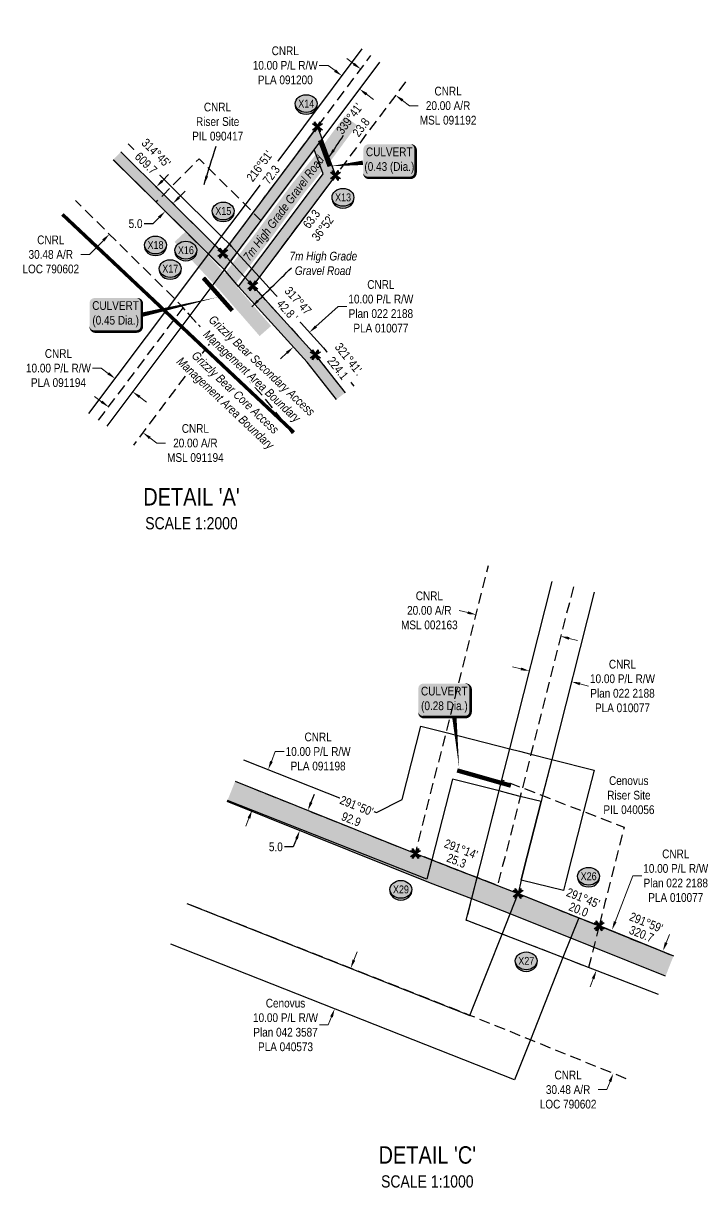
# Model space of a CAD drawing. Extents: x 350972 to 367082, y 6047220 to 6054831.
# Drawn here: x 354767 to 355528, y 6050462 to 6051797 of the extents above; entities that cross this region are included whole.
import ezdxf
from ezdxf.enums import TextEntityAlignment as Align

# ---------------------------------------------------------------- set-up
doc = ezdxf.new("R2010")
doc.units = 0
doc.header["$LTSCALE"] = 5
doc.header["$PDSIZE"] = 0.5
doc.linetypes.add('DASHDOT2', pattern=[12.7, 6.35, -3.175, 0, -3.175])
doc.linetypes.add('foc-ACCESSROAD', pattern=[3.75, 2.5, -1.25])
doc.layers.get('Defpoints').update_dxf_attribs({"color": 9})
for name, color, linetype, lineweight in [('AS-GENERAL', 48, 'Continuous', 18), ('C-AR-T', 13, 'Continuous', 9), ('C-RW-T', 13, 'Continuous', 9), ('C-WS-T', 13, 'Continuous', 9), ('F-RW-T', 190, 'Continuous', 9), ('F-WS-T', 190, 'Continuous', 9), ('T-TEXT', 48, 'Continuous', 18)]:
    doc.layers.add(name, color=color, linetype=linetype, lineweight=lineweight)
for name, color, linetype in [('AS-ROADS', 254, 'Continuous'), ('AS-WILDLIFE', 131, 'DASHDOT2'), ('AS-WILDLIFE-BLOCK', 131, 'Continuous'), ('C-AR', 13, 'foc-ACCESSROAD'), ('C-RW', 13, 'Continuous'), ('C-WS', 13, 'foc-ACCESSROAD'), ('DETAIL-T', 7, 'Continuous'), ('F-AR', 190, 'foc-ACCESSROAD'), ('F-RW', 190, 'Continuous'), ('L-BD', 7, 'Continuous'), ('L-BD1', 253, 'Continuous'), ('L-MON', 1, 'Continuous'), ('P-CROSSINGS', 250, 'Continuous'), ('P-PROPOSED', 10, 'Continuous'), ('P-PROPOSED-H', 21, 'Continuous'), ('P-TXT', 4, 'Continuous')]:
    doc.layers.add(name, color=color, linetype=linetype)
doc.styles.add('240', font='ARIALN.TTF', dxfattribs={"height": 30})
doc.styles.add('80', font='ARIALN.TTF', dxfattribs={"height": 10})
doc.styles.add('80CG', font='ARIALN.TTF', dxfattribs={"height": 10})
doc.styles.add('80L', font='ARIALN.TTF', dxfattribs={"height": 10})
doc.styles.add('Crossing', font='ARIALN.TTF', dxfattribs={"height": 10})
doc.styles.get("Standard").update_dxf_attribs({"font": 'ARIALN.TTF'})
doc.dimstyles.new('Compass 5 000', dxfattribs={"dimscale": 5, "dimtxt": 9, "dimasz": 2, "dimexe": 0.2, "dimexo": 0.0625, "dimgap": 0.5, "dimtad": 0, "dimtih": 1, "dimtoh": 1, "dimzin": 0, "dimdsep": 46, "dimtxsty": '80CG', "dimcen": 0.1, "dimse1": 1, "dimse2": 1, "dimclrd": 256, "dimclrt": 256, "dimaunit": 1, "dimadec": 4, "dimazin": 0, "dimtfac": 0.06, "dimtofl": 0, "dimtmove": 0, "dimatfit": 1, "dimfxl": 0.2, "dimtolj": 1, "dimtzin": 0, "dimlwd": -1, "dimarcsym": 0})

# ---------------------------------------------------------------- blocks, each defined once
blk = doc.blocks.new('*D552')
at = {"layer": 'C-AR-T', "transparency": 16777216}
for p, q in [((355145.7, 6051750.9), (355137.7, 6051756.9)), ((355201.7, 6051708.9), (355209.7, 6051702.9)), ((355209.7, 6051702.9), (355219.7, 6051702.9))]:
    blk.add_line(p, q, dxfattribs=at)
for points in [[(355146.7, 6051752.2), (355144.7, 6051749.5), (355153.7, 6051744.9)], [(355202.7, 6051710.2), (355200.7, 6051707.6), (355193.7, 6051714.9)]]:
    blk.add_solid(points, dxfattribs=at)
at = {"layer": 'Defpoints', "color": 0, "transparency": 16777216}
for p in [(355193.7, 6051714.9), (355120.7, 6051700.9), (355160.7, 6051670.9)]:
    blk.add_point(p, dxfattribs=at)
at = {"layer": 'C-AR-T', "transparency": 16777216, "insert": (355253.9, 6051702.9), "char_height": 10, "attachment_point": 5, "style": '80CG'}
blk.add_mtext('\\A1;CNRL\\P20.00 A/R\\PMSL 091192', dxfattribs=at)
blk = doc.blocks.new('*U525')
h = blk.add_hatch(color=254)
edge = h.paths.add_edge_path()
edge.add_line((-24, -20), (24, -20))
edge.add_arc((24, -14), 6, 270, 360)
edge.add_line((30, -14), (30, 12.5))
edge.add_arc((24, 12.5), 6, 0, 90)
edge.add_line((24, 18.5), (-24, 18.5))
edge.add_arc((-24, 12.5), 6, 90, 180)
edge.add_line((-30, 12.5), (-30, -14))
edge.add_arc((-24, -14), 6, 180, 270)
at = {"color": 160, "flags": 128}
blk.add_lwpolyline([(-24, -20, 3, 3, 0), (24, -20, 3, 3, 0.414214), (30, -14, 3, 3, 0), (30, 12.5, 3, 0, 0.414214), (24, 18.5, 0, 0, 0), (-24, 18.5, 0, 0, 0.414214), (-30, 12.5, 0, 0, 0), (-30, -14, 0, 3, 0.414214)], format="xyseb", close=True, dxfattribs=at)
at = {"color": 160, "style": '80'}
blk.add_attdef('ENTER_TEXT_001', (-26.8, -4.9), '', height=10, dxfattribs=at)
blk = doc.blocks.new('xing2')
h = blk.add_hatch(color=50)
h.dxf.hatch_style = 1
edge = h.paths.add_edge_path()
edge.add_ellipse((0, 0), major_axis=(-12.5, 0), ratio=0.816297, start_angle=0, end_angle=360)
h = blk.add_hatch(color=250)
h.dxf.hatch_style = 1
edge = h.paths.add_edge_path()
edge.add_ellipse((0, -2), major_axis=(-12.5, 0), ratio=0.816297, start_angle=0, end_angle=180)
edge.add_line((12.5, -2), (12.5, 0))
edge.add_ellipse((0, 0), major_axis=(-12.5, 0), ratio=0.816297, start_angle=0, end_angle=180, ccw=False)
edge.add_line((-12.5, 0), (-12.5, -2))
at = {"color": 250}
blk.add_ellipse((0, 0), major_axis=(-12.5, 0), ratio=0.816297, dxfattribs=at)
blk.add_ellipse((0, -2), major_axis=(-12.5, 0), ratio=0.816297, start_param=0, end_param=3.141593, dxfattribs=at)
at = {"color": 250, "style": 'Crossing'}
blk.add_attdef('CROSSING', text='', height=9, dxfattribs=at).set_placement((0.1, 0), align=Align.MIDDLE_CENTER)
at = {"color": 250, "style": 'Crossing', "flags": 1}
for tag, p in [('OWNER', (0.1, -12.5)), ('DESCRIPTION', (0.1, -25.8)), ('LOCATION', (0.1, -39.3)), ('DWG_REF', (0.1, -52.8))]:
    blk.add_attdef(tag, text='', height=9, dxfattribs=at).set_placement(p, align=Align.MIDDLE_CENTER)
blk = doc.blocks.new('TEMP')
h = blk.add_hatch(color=255)
h.dxf.hatch_style = 1
h.paths.add_polyline_path([(0, 0.25), (-0.67, 1.15), (-0.67, 0.67), (-1.15, 0.67), (-0.25, 0), (-1.15, -0.67), (-0.67, -0.67), (-0.67, -1.15), (0, -0.25), (0.67, -1.15), (0.67, -0.67), (1.15, -0.67), (0.25, 0), (1.15, 0.67), (0.67, 0.67), (0.67, 1.15)])
h.paths.add_polyline_path([(0.57, 0.85), (0.57, 0.57), (0.85, 0.57), (0.08, 0), (0.85, -0.57), (0.57, -0.57), (0.57, -0.85), (0, -0.08), (-0.57, -0.85), (-0.57, -0.57), (-0.85, -0.57), (-0.08, 0), (-0.85, 0.57), (-0.57, 0.57), (-0.57, 0.85), (0, 0.08)], flags=16)
h = blk.add_hatch(color=1)
h.dxf.hatch_style = 1
h.paths.add_polyline_path([(0, 0.08), (-0.57, 0.85), (-0.57, 0.57), (-0.85, 0.57), (-0.08, 0), (-0.85, -0.57), (-0.57, -0.57), (-0.57, -0.85), (0, -0.08), (0.57, -0.85), (0.57, -0.57), (0.85, -0.57), (0.08, 0), (0.85, 0.57), (0.57, 0.57), (0.57, 0.85)])
at = {"color": 1}
for p, q in [((-0.08, 0), (0.08, 0)), ((0, 0.08), (0, -0.08))]:
    blk.add_line(p, q, dxfattribs=at)
at = {"color": 255, "flags": 128}
blk.add_lwpolyline([(-0.25, 0), (-1.15, 0.67), (-0.67, 0.67), (-0.67, 1.15), (0, 0.25), (0.67, 1.15), (0.67, 0.67), (1.15, 0.67), (0.25, 0), (1.15, -0.67), (0.67, -0.67), (0.67, -1.15), (0, -0.25), (-0.67, -1.15), (-0.67, -0.67), (-1.15, -0.67)], close=True, dxfattribs=at)
at = {"color": 1, "flags": 128}
blk.add_lwpolyline([(-0.08, 0), (-0.85, 0.57), (-0.57, 0.57), (-0.57, 0.85), (0, 0.08), (0.57, 0.85), (0.57, 0.57), (0.85, 0.57), (0.08, 0), (0.85, -0.57), (0.57, -0.57), (0.57, -0.85), (0, -0.08), (-0.57, -0.85), (-0.57, -0.57), (-0.85, -0.57)], close=True, dxfattribs=at)
blk = doc.blocks.new('*D553')
at = {"layer": 'C-AR-T', "transparency": 16777216}
for p, q in [((354856.4, 6051363.5), (354848.4, 6051369.5)), ((354911.7, 6051322.1), (354919.7, 6051316.1)), ((354919.7, 6051316.1), (354929.7, 6051316.1))]:
    blk.add_line(p, q, dxfattribs=at)
for points in [[(354857.4, 6051364.9), (354855.4, 6051362.2), (354864.4, 6051357.5)], [(354912.7, 6051323.4), (354910.7, 6051320.8), (354903.7, 6051328.1)]]:
    blk.add_solid(points, dxfattribs=at)
at = {"layer": 'Defpoints', "color": 0, "transparency": 16777216}
for p in [(354881.3, 6051380.1), (354920.6, 6051350.7), (354903.7, 6051328.1)]:
    blk.add_point(p, dxfattribs=at)
at = {"layer": 'C-AR-T', "transparency": 16777216, "insert": (354964, 6051316.1), "char_height": 10, "attachment_point": 5, "style": '80CG'}
blk.add_mtext('\\A1;CNRL\\P20.00 A/R\\PMSL 091194', dxfattribs=at)
blk = doc.blocks.new('*D554')
at = {"layer": 'C-RW-T', "transparency": 16777216}
for p, q in [((354856, 6051402), (354846, 6051402)), ((354864, 6051396), (354856, 6051402)), ((354900, 6051369), (354908, 6051363))]:
    blk.add_line(p, q, dxfattribs=at)
for points in [[(354865, 6051397.3), (354863, 6051394.7), (354872, 6051390)], [(354901, 6051370.3), (354899, 6051367.7), (354892, 6051375)]]:
    blk.add_solid(points, dxfattribs=at)
at = {"layer": 'Defpoints', "color": 0, "transparency": 16777216}
for p in [(354872, 6051390), (354860.5, 6051374.7), (354880.5, 6051359.7)]:
    blk.add_point(p, dxfattribs=at)
at = {"layer": 'C-RW-T', "transparency": 16777216, "insert": (354806.9, 6051402), "char_height": 10, "attachment_point": 5, "style": '80CG'}
blk.add_mtext('\\A1;CNRL\\P10.00 P/L R/W\\PPLA 091194', dxfattribs=at)
blk = doc.blocks.new('*D555')
at = {"layer": 'C-AR-T', "transparency": 16777216}
for p, q in [((354926.1, 6051616.8), (354933.1, 6051623.9)), ((354858.4, 6051548.5), (354842.4, 6051532.3)), ((354842.4, 6051532.3), (354832.4, 6051532.3))]:
    blk.add_line(p, q, dxfattribs=at)
for points in [[(354924.9, 6051618), (354927.3, 6051615.6), (354919.1, 6051609.7)], [(354857.2, 6051549.7), (354859.6, 6051547.3), (354865.4, 6051555.6)]]:
    blk.add_solid(points, dxfattribs=at)
at = {"layer": 'Defpoints', "color": 0, "transparency": 16777216}
for p in [(354913.2, 6051615.5), (354859.6, 6051561.4), (354865.4, 6051555.6)]:
    blk.add_point(p, dxfattribs=at)
at = {"layer": 'C-AR-T', "transparency": 16777216, "insert": (354798.1, 6051532.3), "char_height": 10, "attachment_point": 5, "style": '80CG'}
blk.add_mtext('\\A1;CNRL\\P30.48 A/R\\PLOC 790602', dxfattribs=at)
blk = doc.blocks.new('*D556')
at = {"layer": 'C-RW-T', "transparency": 16777216}
for p, q in [((355102.3, 6051449.7), (355127.7, 6051472.8)), ((355127.7, 6051472.8), (355137.7, 6051472.8)), ((355069, 6051419.5), (355061.6, 6051412.8))]:
    blk.add_line(p, q, dxfattribs=at)
for points in [[(355101.2, 6051451), (355103.5, 6051448.5), (355094.9, 6051443)], [(355067.9, 6051420.7), (355070.1, 6051418.3), (355076.4, 6051426.2)]]:
    blk.add_solid(points, dxfattribs=at)
at = {"layer": 'Defpoints', "color": 0, "transparency": 16777216}
for p in [(355094.9, 6051443), (355100.4, 6051437), (355081.9, 6051420.2)]:
    blk.add_point(p, dxfattribs=at)
at = {"layer": 'C-RW-T', "transparency": 16777216, "insert": (355176.8, 6051472.8), "char_height": 10, "attachment_point": 5, "style": '80CG'}
blk.add_mtext('\\A1;CNRL\\P10.00 P/L R/W\\PPlan 022 2188\\PPLA 010077', dxfattribs=at)
blk = doc.blocks.new('*D562')
at = {"layer": 'C-AR-T', "transparency": 16777216}
for p, q in [((355504.2, 6050743.2), (355507.9, 6050752.5)), ((355439.7, 6050584), (355435.9, 6050574.8)), ((355435.9, 6050574.8), (355425.9, 6050574.8))]:
    blk.add_line(p, q, dxfattribs=at)
for points in [[(355502.6, 6050743.8), (355505.7, 6050742.6), (355500.4, 6050733.9)], [(355438.1, 6050584.7), (355441.2, 6050583.4), (355443.4, 6050593.3)]]:
    blk.add_solid(points, dxfattribs=at)
at = {"layer": 'Defpoints', "color": 0, "transparency": 16777216}
for p in [(355493.6, 6050736.7), (355436.6, 6050596.1), (355443.4, 6050593.3)]:
    blk.add_point(p, dxfattribs=at)
at = {"layer": 'C-AR-T', "transparency": 16777216, "insert": (355391.6, 6050574.8), "char_height": 10, "attachment_point": 5, "style": '80CG'}
blk.add_mtext('\\A1;CNRL\\P30.48 A/R\\PLOC 790602', dxfattribs=at)
blk = doc.blocks.new('*D566')
at = {"layer": 'C-AR-T', "transparency": 16777216}
for p, q in [((355276.4, 6051121.7), (355266.7, 6051124.2)), ((355392.7, 6051092.2), (355402.4, 6051089.7))]:
    blk.add_line(p, q, dxfattribs=at)
for points in [[(355276.8, 6051123.3), (355276, 6051120.1), (355286.1, 6051119.3)], [(355393.1, 6051093.8), (355392.3, 6051090.6), (355383, 6051094.6)]]:
    blk.add_solid(points, dxfattribs=at)
at = {"layer": 'Defpoints', "color": 0, "transparency": 16777216}
for p in [(355286.1, 6051119.3), (355286.6, 6051121.5), (355383.5, 6051096.8)]:
    blk.add_point(p, dxfattribs=at)
at = {"layer": 'C-AR-T', "transparency": 16777216, "insert": (355232.4, 6051124.2), "char_height": 10, "attachment_point": 5, "style": '80CG'}
blk.add_mtext('\\A1;CNRL\\P20.00 A/R\\PMSL 002163', dxfattribs=at)
blk = doc.blocks.new('*D564')
at = {"layer": 'C-RW-T', "transparency": 16777216}
for p, q in [((355337.5, 6051057.2), (355327.8, 6051059.7)), ((355405.2, 6051040), (355414.9, 6051037.5))]:
    blk.add_line(p, q, dxfattribs=at)
for points in [[(355337.9, 6051058.8), (355337, 6051055.6), (355347.1, 6051054.8)], [(355405.7, 6051041.6), (355404.8, 6051038.4), (355395.6, 6051042.5)]]:
    blk.add_solid(points, dxfattribs=at)
at = {"layer": 'Defpoints', "color": 0, "transparency": 16777216}
for p in [(355360.4, 6051107), (355408.8, 6051094.7), (355395.6, 6051042.5)]:
    blk.add_point(p, dxfattribs=at)
at = {"layer": 'C-RW-T', "transparency": 16777216, "insert": (355454, 6051037.5), "char_height": 10, "attachment_point": 5, "style": '80CG'}
blk.add_mtext('\\A1;CNRL\\P10.00 P/L R/W\\PPlan 022 2188\\PPLA 010077', dxfattribs=at)
blk = doc.blocks.new('*D563')
at = {"layer": 'C-RW-T', "transparency": 16777216}
for p, q in [((355445.6, 6050767.3), (355466, 6050820)), ((355466, 6050820), (355476, 6050820)), ((355420.4, 6050702), (355416.8, 6050692.7))]:
    blk.add_line(p, q, dxfattribs=at)
for points in [[(355444.1, 6050767.9), (355447.2, 6050766.7), (355442, 6050758)], [(355418.8, 6050702.6), (355421.9, 6050701.4), (355424, 6050711.4)]]:
    blk.add_solid(points, dxfattribs=at)
at = {"layer": 'Defpoints', "color": 0, "transparency": 16777216}
for p in [(355459.6, 6050751.2), (355424, 6050711.4), (355441.6, 6050704.6)]:
    blk.add_point(p, dxfattribs=at)
at = {"layer": 'C-RW-T', "transparency": 16777216, "insert": (355515.1, 6050820), "char_height": 10, "attachment_point": 5, "style": '80CG'}
blk.add_mtext('\\A1;CNRL\\P10.00 P/L R/W\\PPlan 022 2188\\PPLA 010077', dxfattribs=at)
blk = doc.blocks.new('*D565')
at = {"layer": 'C-RW-T', "transparency": 16777216}
for p, q in [((355051.2, 6050951.1), (355055.7, 6050962.4)), ((355055.7, 6050962.4), (355065.7, 6050962.4)), ((355025.5, 6050886), (355021.8, 6050876.7))]:
    blk.add_line(p, q, dxfattribs=at)
for points in [[(355049.7, 6050951.7), (355052.8, 6050950.5), (355047.5, 6050941.8)], [(355023.9, 6050886.6), (355027, 6050885.4), (355029.1, 6050895.3)]]:
    blk.add_solid(points, dxfattribs=at)
at = {"layer": 'Defpoints', "color": 0, "transparency": 16777216}
for p in [(355107.6, 6050918.1), (355029.1, 6050895.3), (355089.2, 6050871.5)]:
    blk.add_point(p, dxfattribs=at)
at = {"layer": 'C-RW-T', "transparency": 16777216, "insert": (355104.8, 6050962.4), "char_height": 10, "attachment_point": 5, "style": '80CG'}
blk.add_mtext('\\A1;CNRL\\P10.00 P/L R/W\\PPLA 091198', dxfattribs=at)
blk = doc.blocks.new('*U534')
h = blk.add_hatch(color=254)
edge = h.paths.add_edge_path()
edge.add_line((-24, -20), (24, -20))
edge.add_arc((24, -14), 6, 270, 360)
edge.add_line((30, -14), (30, 12.5))
edge.add_arc((24, 12.5), 6, 0, 90)
edge.add_line((24, 18.5), (-24, 18.5))
edge.add_arc((-24, 12.5), 6, 90, 180)
edge.add_line((-30, 12.5), (-30, -14))
edge.add_arc((-24, -14), 6, 180, 270)
at = {"color": 160, "flags": 128}
blk.add_lwpolyline([(-24, -20, 3, 3, 0), (24, -20, 3, 3, 0.414214), (30, -14, 3, 3, 0), (30, 12.5, 3, 0, 0.414214), (24, 18.5, 0, 0, 0), (-24, 18.5, 0, 0, 0.414214), (-30, 12.5, 0, 0, 0), (-30, -14, 0, 3, 0.414214)], format="xyseb", close=True, dxfattribs=at)
at = {"color": 160, "style": '80'}
blk.add_attdef('ENTER_TEXT_001', (-26.8, -4.9), '', height=10, dxfattribs=at)
blk = doc.blocks.new('*D567')
at = {"layer": 'Defpoints', "color": 0, "transparency": 16777216}
for p in [(355123.7, 6050721.3), (355105.3, 6050674.8), (355123.8, 6050667.5)]:
    blk.add_point(p, dxfattribs=at)
at = {"layer": 'F-RW-T', "transparency": 16777216}
for p, q in [((355145.8, 6050723.3), (355149.5, 6050732.6)), ((355120.1, 6050658.2), (355116.5, 6050648.9)), ((355116.5, 6050648.9), (355106.5, 6050648.9))]:
    blk.add_line(p, q, dxfattribs=at)
for points in [[(355144.3, 6050723.9), (355147.4, 6050722.7), (355142.2, 6050714)], [(355118.6, 6050658.8), (355121.7, 6050657.6), (355123.8, 6050667.5)]]:
    blk.add_solid(points, dxfattribs=at)
at = {"layer": 'F-RW-T', "transparency": 16777216, "insert": (355067.4, 6050648.9), "char_height": 10, "attachment_point": 5, "style": '80CG'}
blk.add_mtext('\\A1;Cenovus\\P10.00 P/L R/W\\PPlan 042 3587\\PPLA 040573', dxfattribs=at)
blk = doc.blocks.new('*D617')
at = {"layer": 'Defpoints', "color": 0, "transparency": 16777216}
for p in [(354931.6, 6051597.3), (354922.8, 6051588.4), (354929.4, 6051581.8)]:
    blk.add_point(p, dxfattribs=at)
at = {"layer": 'P-TXT', "transparency": 16777216}
for p, q in [((354945.2, 6051597.8), (354952.3, 6051604.9)), ((354915.3, 6051567.6), (354905.3, 6051567.6)), ((354922.4, 6051574.7), (354915.3, 6051567.6))]:
    blk.add_line(p, q, dxfattribs=at)
for points in [[(354944.1, 6051599), (354946.4, 6051596.6), (354938.2, 6051590.7)], [(354921.2, 6051575.9), (354923.6, 6051573.6), (354929.4, 6051581.8)]]:
    blk.add_solid(points, dxfattribs=at)
at = {"layer": 'P-TXT', "transparency": 16777216, "insert": (354895.4, 6051567.6), "char_height": 10, "attachment_point": 5, "style": '80CG'}
blk.add_mtext('\\A1;5.0', dxfattribs=at)
blk = doc.blocks.new('*D619')
at = {"layer": 'Defpoints', "color": 0, "transparency": 16777216}
for p in [(355090.5, 6050895.9), (355081.2, 6050872.7), (355083.7, 6050871.7)]:
    blk.add_point(p, dxfattribs=at)
at = {"layer": 'P-TXT', "transparency": 16777216}
for p, q in [((355096.8, 6050904.2), (355100.5, 6050913.4)), ((355080, 6050862.4), (355076.3, 6050853.1)), ((355076.3, 6050853.1), (355066.3, 6050853.1))]:
    blk.add_line(p, q, dxfattribs=at)
for points in [[(355095.2, 6050904.8), (355098.3, 6050903.5), (355093, 6050894.9)], [(355078.5, 6050863), (355081.6, 6050861.8), (355083.7, 6050871.7)]]:
    blk.add_solid(points, dxfattribs=at)
at = {"layer": 'P-TXT', "transparency": 16777216, "insert": (355056.3, 6050853.1), "char_height": 10, "attachment_point": 5, "style": '80CG'}
blk.add_mtext('\\A1;5.0', dxfattribs=at)
blk = doc.blocks.new('*D648')
at = {"layer": 'C-RW-T', "transparency": 16777216}
for p, q in [((355116.2, 6051749.1), (355106.2, 6051749.1)), ((355124.2, 6051743.1), (355116.2, 6051749.1)), ((355160.2, 6051716.1), (355168.2, 6051710.1))]:
    blk.add_line(p, q, dxfattribs=at)
for points in [[(355125.2, 6051744.4), (355123.2, 6051741.7), (355132.2, 6051737.1)], [(355161.2, 6051717.4), (355159.2, 6051714.7), (355152.2, 6051722.1)]]:
    blk.add_solid(points, dxfattribs=at)
at = {"layer": 'Defpoints', "color": 0, "transparency": 16777216}
for p in [(355136.2, 6051742.4), (355132.2, 6051737.1), (355156.2, 6051727.4)]:
    blk.add_point(p, dxfattribs=at)
at = {"layer": 'C-RW-T', "transparency": 16777216, "insert": (355067.1, 6051749.1), "char_height": 10, "attachment_point": 5, "style": '80CG'}
blk.add_mtext('\\A1;CNRL\\P10.00 P/L R/W\\PPLA 091200', dxfattribs=at)

msp = doc.modelspace()

# ---------------------------------------------------------------- hatches: boundary and pattern name
at = {"layer": 'P-PROPOSED-H'}
h = msp.add_hatch(color=256, dxfattribs=at)
h.dxf.hatch_style = 1
h.paths.add_polyline_path([(355103.964, 6051678.581), (354995.492, 6051533.908), (354927.647, 6051601.173), (354878.491, 6051649.912), (354869.795, 6051640.933), (354918.847, 6051592.297), (354996.883, 6051514.929), (355069.041, 6051611.168), (355100.205, 6051652.734), (355110.535, 6051624.832), (355089.044, 6051596.17), (355013.565, 6051495.5), (355092.061, 6051409.003), (355125.948, 6051366.11), (355135.784, 6051373.821), (355101.603, 6051417.086), (355029.755, 6051496.258), (355124.62, 6051622.783)])
h = msp.add_hatch(color=256, dxfattribs=at)
h.dxf.hatch_style = 1
h.paths.add_polyline_path([(355009.584, 6050928.295), (355216.474, 6050845.42), (355310.726, 6050808.8), (355334.151, 6050799.7), (355427.121, 6050762.594), (355512.554, 6050728.052), (355503.332, 6050704.818), (355417.803, 6050739.399), (355324.993, 6050776.441), (355281.058, 6050793.508), (355233.672, 6050811.603), (355000.289, 6050905.091)])

# ---------------------------------------------------------------- linework, layer by layer
at = {"layer": 'AS-GENERAL', "const_width": 4.999, "flags": 128}
for points in [[(355106.987, 6051663.214), (355118.035, 6051633.372)], [(355264.328, 6050940.8), (355325.963, 6050923.295)]]:
    msp.add_lwpolyline(points, dxfattribs=at)
at = {"layer": 'AS-ROADS', "flags": 128}
for points, const_width in [([(354997.28, 6051495.877), (355040.16, 6051551.434), (355082.145, 6051608.317), (355113.34, 6051646.614), (355142.365, 6051685.779)], 17.498), ([(354946.517, 6051552.734), (354998.082, 6051497.497), (355044.295, 6051444.559)], 17.5)]:
    msp.add_lwpolyline(points, dxfattribs=dict(at, const_width=const_width))
at = {"layer": 'AS-WILDLIFE', "const_width": 3.999, "flags": 128}
msp.add_lwpolyline([(355077.031, 6051328.298), (354811.48, 6051578.228)], dxfattribs=at)
at = {"layer": 'C-AR', "flags": 128}
for points in [[(354878.491, 6051649.912), (354927.647, 6051601.173), (354986.529, 6051542.794), (354995.492, 6051533.908), (354996.447, 6051532.962), (355004.092, 6051524.538), (355029.755, 6051496.258), (355101.603, 6051417.086), (355135.784, 6051373.821)], [(355075.562, 6051327.159), (355043.441, 6051367.816), (354983.214, 6051434.186), (354957.551, 6051462.465), (354949.797, 6051471.009), (354941.382, 6051480.282), (354940.394, 6051481.261), (354826.448, 6051594.24)], [(355009.614, 6050928.371), (355216.474, 6050845.42), (355235.284, 6050838.11), (355287.214, 6050817.93), (355310.726, 6050808.8), (355334.151, 6050799.7), (355403.754, 6050771.709), (355427.121, 6050762.594), (355512.554, 6050728.052)], [(355458.223, 6050587.295), (355348.378, 6050631.812), (355278.911, 6050659.964), (354954.249, 6050788.164)]]:
    msp.add_lwpolyline(points, dxfattribs=at)
at = {"layer": 'C-RW', "flags": 128}
for points in [[(355175.219, 6051752.765), (355039.254, 6051571.435), (355011.724, 6051534.718), (355005.475, 6051541.604), (355003.058, 6051543.999), (354994.096, 6051552.884), (355021.352, 6051589.221), (355155.317, 6051767.893)], [(354887.025, 6051659.041), (354936.451, 6051610.035), (354994.096, 6051552.884), (355003.058, 6051543.999), (355005.475, 6051541.604), (355011.724, 6051534.718), (355037.386, 6051506.44), (355111.142, 6051425.167), (355145.661, 6051381.474)], [(355125.905, 6051366.166), (355092.062, 6051409.003), (355013.565, 6051495.5), (354996.883, 6051514.929), (354987.414, 6051524.321), (354978.962, 6051532.701), (354918.84, 6051592.309), (354869.954, 6051640.78)], [(354841.936, 6051349.939), (354940.394, 6051481.259), (354978.962, 6051532.701), (354986.529, 6051542.794), (354994.096, 6051552.884), (355003.058, 6051543.999), (355005.475, 6051541.604), (355011.724, 6051534.718), (355004.092, 6051524.538), (354996.457, 6051514.357), (354957.551, 6051462.465), (354862.343, 6051335.479)], [(355495.439, 6050683.71), (355414.998, 6050714.833), (355385.675, 6050726.179), (355315.781, 6050753.221), (355274.812, 6050769.072), (355287.214, 6050817.93), (355290.623, 6050831.36), (355312.422, 6050917.23), (355315.654, 6050929.96), (355324.727, 6050965.692), (355373.376, 6051157.334)], [(355421.63, 6051145.073), (355372.935, 6050953.438), (355362.367, 6050911.917), (355360.601, 6050904.973), (355340.571, 6050826.156), (355337.765, 6050815.117), (355334.151, 6050799.7), (355403.824, 6050771.922), (355427.152, 6050762.801), (355512.554, 6050728.052)], [(355019.329, 6050952.973), (355171.914, 6050892.567), (355201.361, 6050907.604), (355222.723, 6050991.648), (355251.755, 6050984.261), (355324.727, 6050965.692), (355335.795, 6050962.877), (355348.981, 6050959.523), (355372.935, 6050953.438), (355421.426, 6050941.089), (355409.386, 6050893.71), (355389.078, 6050813.784), (355386.322, 6050802.949), (355337.765, 6050815.117), (355340.571, 6050826.156), (355360.601, 6050904.973), (355336.679, 6050911.056), (355323.464, 6050914.419), (355312.422, 6050917.23), (355258.866, 6050930.855), (355235.284, 6050838.11), (355229.651, 6050815.958), (355000.949, 6050906.428)]]:
    msp.add_lwpolyline(points, dxfattribs=at)
at = {"layer": 'C-WS', "flags": 128}
for points in [[(355205.068, 6051730.077), (355039.214, 6051508.877), (355037.386, 6051506.44), (355029.755, 6051496.258), (355004.092, 6051524.538), (354996.447, 6051532.962), (354995.492, 6051533.908), (355003.058, 6051543.999), (355030.299, 6051580.332), (355165.261, 6051760.334)], [(354852.823, 6051342.224), (354949.797, 6051471.009), (354957.551, 6051462.465), (354983.214, 6051434.186), (354892.946, 6051313.794)], [(355397.625, 6051151.172), (355348.981, 6050959.523), (355339.135, 6050920.867), (355336.679, 6050911.056), (355310.726, 6050808.8), (355287.214, 6050817.93), (355235.284, 6050838.11), (355216.474, 6050845.42), (355251.755, 6050984.261), (355300.445, 6051175.867)]]:
    msp.add_lwpolyline(points, dxfattribs=at)
msp.add_lwpolyline([(355004.092, 6051524.538), (354996.883, 6051514.929), (354987.414, 6051524.321), (354978.962, 6051532.701), (354918.84, 6051592.309), (354927.647, 6051601.173), (354936.451, 6051610.035), (354968.213, 6051642.012), (355021.352, 6051589.221), (355030.299, 6051580.332), (355039.254, 6051571.435), (355011.724, 6051534.718), (355004.092, 6051524.538)], close=True, dxfattribs=at)
at = {"layer": 'F-AR', "flags": 128}
msp.add_lwpolyline([(355427.152, 6050762.801), (355414.998, 6050714.833), (355385.675, 6050726.179), (355315.781, 6050753.221), (355274.812, 6050769.072), (355287.214, 6050817.93), (355290.623, 6050831.36), (355312.422, 6050917.23), (355315.654, 6050929.96), (355339.135, 6050920.867), (355362.367, 6050911.917), (355364.123, 6050911.229), (355409.386, 6050893.71), (355411.093, 6050893.055), (355455.843, 6050875.739), (355434.292, 6050790.85), (355430.433, 6050775.653), (355427.152, 6050762.801)], close=True, dxfattribs=at)
at = {"layer": 'F-RW', "flags": 128}
msp.add_lwpolyline([(354954.249, 6050788.164), (355278.911, 6050659.964), (355283.023, 6050670.362), (355315.781, 6050753.221), (355334.151, 6050799.7), (355403.824, 6050771.922), (355385.675, 6050726.179), (355352.648, 6050642.621), (355348.378, 6050631.812), (355330.253, 6050585.96), (354935.895, 6050741.682)], dxfattribs=at)
at = {"layer": 'P-PROPOSED', "flags": 128}
for points in [[(355009.584, 6050928.295), (355216.474, 6050845.42), (355310.726, 6050808.8), (355334.151, 6050799.7), (355427.121, 6050762.594), (355512.554, 6050728.052)], [(355503.332, 6050704.818), (355417.803, 6050739.399), (355324.993, 6050776.441), (355281.058, 6050793.508), (355233.672, 6050811.603), (355000.289, 6050905.091)]]:
    msp.add_lwpolyline(points, dxfattribs=at)
at = {"layer": 'T-TEXT', "color": 160, "flags": 128}
for points in [[(355118.035, 6051633.372, 0, 4.999, 0), (355156.18, 6051637.435, 0, 0, 0)], [(355266.643, 6050943.458, 0, 4.999, 0), (355261.094, 6051001.913, 0, 0, 0)]]:
    msp.add_lwpolyline(points, format="xyseb", dxfattribs=at)

# ---------------------------------------------------------------- block references
ref = msp.add_blockref('*U525', (355186.563, 6051640.185), dxfattribs=dict(xscale=0.99986273, yscale=0.99986273, zscale=0.99986273))
ref.add_attrib('ENTER_TEXT_001', 'CULVERT', (355159.674, 6051644.984), dxfattribs={"color": 160, "height": 9.9986, "style": '80'})
ref.add_attrib('ENTER_TEXT_002', '(0.43 (Dia.)', (355157.924, 6051628.149), dxfattribs={"color": 160, "height": 9.99863, "style": '80'})
ref = msp.add_blockref('*U525', (354872.556, 6051463.958), dxfattribs=dict(xscale=0.99986273, yscale=0.99986273, zscale=0.99986273))
ref.add_attrib('ENTER_TEXT_001', 'CULVERT', (354845.666, 6051468.757), dxfattribs={"color": 160, "height": 9.9986, "style": '80'})
ref.add_attrib('ENTER_TEXT_002', '(0.45 Dia.)', (354845.823, 6051451.923), dxfattribs={"color": 160, "height": 9.99863, "style": '80'})
ref = msp.add_blockref('*U534', (355249.686, 6051021.928), dxfattribs=dict(xscale=0.99986273, yscale=0.99986273, zscale=0.99986273))
ref.add_attrib('ENTER_TEXT_001', 'CULVERT', (355222.797, 6051026.727), dxfattribs={"color": 160, "height": 9.9986, "style": '80'})
ref.add_attrib('ENTER_TEXT_002', '(0.28 Dia.)', (355222.953, 6051009.892), dxfattribs={"color": 160, "height": 9.99863, "style": '80'})
at = {"layer": 'L-MON', "xscale": 4.999313650000029, "yscale": 4.999313650000029}
for p, zscale in [((355103.964, 6051678.581), 4.999313650000029), ((355124.62, 6051622.783), 4.999313650000029), ((354995.492, 6051533.908), 4.999313650000029), ((355029.755, 6051496.258), 4.999313650000029), ((355216.474, 6050845.42), 54.99245015000023), ((355334.151, 6050799.7), 54.99245015000023), ((355427.121, 6050762.594), 4.999313650000029)]:
    msp.add_blockref('TEMP', p, dxfattribs=dict(at, zscale=zscale))
at = {"layer": 'P-CROSSINGS', "xscale": 0.99986273, "yscale": 0.99986273, "zscale": 0.99986273}
for p, values in [((355091.092, 6051705.282), {'CROSSING': 'X14'}), ((355133.314, 6051597.774), {'CROSSING': 'X13'}), ((354995.928, 6051582.197), {'CROSSING': 'X15'}), ((354918.208, 6051543.195), {'CROSSING': 'X18'}), ((354953.028, 6051537.256), {'CROSSING': 'X16'}), ((354935.101, 6051516.11), {'CROSSING': 'X17'}), ((355415.061, 6050819.438), {'CROSSING': 'X26'}), ((355199.713, 6050804.384), {'CROSSING': 'X29'}), ((355343.53, 6050722.426), {'CROSSING': 'X27'})]:
    msp.add_blockref('xing2', p, dxfattribs=at).add_auto_attribs(values)

# ---------------------------------------------------------------- texts
at = {"layer": 'C-WS-T', "insert": (354959.795, 6051706.357), "char_height": 9.99671, "attachment_point": 1, "style": '80L'}
msp.add_mtext_dynamic_manual_height_columns('\\pi13.97787;CNRL\\P\\pi4.94264;Riser Site\\P\\pi0.48981;PIL 090417', width=58.14362, gutter_width=50, heights=[0], dxfattribs=at)
at = {"layer": 'DETAIL-T', "color": 3, "char_height": 20.00105, "width": 229.65039, "attachment_point": 5, "style": '80CG'}
for s, insert in [("DETAIL 'A'\\P{\\H0.7x;SCALE 1:2000}", (354959.519, 6051240.724)), ("DETAIL 'C'\\P{\\H0.7x;SCALE 1:1000}", (355230.085, 6050486.116))]:
    msp.add_mtext(s, dxfattribs=dict(at, insert=insert))
at = {"layer": 'F-WS-T', "insert": (355431.603, 6050934.081), "char_height": 10, "attachment_point": 1, "style": '80L'}
msp.add_mtext_dynamic_manual_height_columns('\\pi6.97019;Cenovus\\P\\pi4.94427;Riser Site\\P\\pi0.48997;PIL 040056', width=58.16276, gutter_width=50, heights=[0], dxfattribs=at)
at = {"layer": 'L-BD', "style": '80L'}
for s, rotation, p in [("291°45'", 338.3589, (355408.88, 6050794.535)), ('20.0', 338.3589, (355403.626, 6050781.291)), ("291°59'", 338.008, (355481.166, 6050766.571)), ('320.7', 338.008, (355475.83, 6050753.359))]:
    msp.add_text(s, height=9.9986, rotation=rotation, dxfattribs=at).set_placement(p, align=Align.MIDDLE)
at = {"layer": 'L-BD1', "style": '80L'}
for s, p in [("291°14'", (355268.724, 6050850.595)), ('25.3', (355263.564, 6050837.315))]:
    msp.add_text(s, height=9.9986, rotation=338.7679, dxfattribs=at).set_placement(p, align=Align.MIDDLE)
at = {"layer": 'L-BD1', "insert": (355136.722, 6051691.116), "char_height": 9.99863, "width": 33.68672, "attachment_point": 2, "rotation": 53.13766, "style": '80L'}
msp.add_mtext("339°41' 23.8", dxfattribs=at)
at = {"layer": 'L-BD1', "insert": (355093.207, 6051576.029), "char_height": 9.9986, "width": 32.79673, "attachment_point": 2, "rotation": 53.13835}
msp.add_mtext("63.3\\P36%%D52'", dxfattribs=at)
at = {"layer": 'T-TEXT', "insert": (355071.251, 6051535.422), "char_height": 9.99863, "attachment_point": 1, "style": '80L'}
msp.add_mtext_dynamic_manual_height_columns('\\pi0.74567;{\\fArial Narrow|b0|i1|c0|p34;7m High Grade\\P\\pi6.86693;Gravel Road}', width=77.48363, gutter_width=50, heights=[0], dxfattribs=at)

# ---------------------------------------------------------------- dimensions: what is measured, and where the dimension line sits
at = {"layer": 'C-AR-T'}
for base, p1, p2, angle, text, picture, middle in [((355193.681, 6051714.889), (355120.7, 6051700.902), (355160.704, 6051670.908), 323.13766, 'CNRL\\P20.00 A/R\\PMSL 091192', '*D552', (355253.935, 6051702.892)), ((355286.063, 6051119.269), (355383.543, 6051096.848), (355286.624, 6051121.477), 165.741939, 'CNRL\\P20.00 A/R\\PMSL 002163', '*D566', (355232.395, 6051124.195)), ((355443.411, 6050593.299), (355493.586, 6050736.695), (355436.601, 6050596.058), 247.942611, 'CNRL\\P30.48 A/R\\PLOC 790602', '*D562', (355391.63, 6050574.763))]:
    dim = msp.add_linear_dim(base=base, p1=p1, p2=p2, angle=angle, text=text, dimstyle='Compass 5 000', dxfattribs=at)
    dim.commit()
    dim.dimension.update_dxf_attribs({"geometry": picture, "text_midpoint": middle, "dimtype": 161})
at = {"layer": 'C-RW-T'}
for p1, p2, distance, text, picture, middle in [((355156.22, 6051727.428), (355136.221, 6051742.424), 6.705, 'CNRL\\P10.00 P/L R/W\\PPLA 091200', '*D648', (355067.111, 6051749.057)), ((355360.421, 6051107.013), (355408.831, 6051094.714), -53.908, 'CNRL\\P10.00 P/L R/W\\PPlan 022 2188\\PPLA 010077', '*D564', (355454.027, 6051037.541))]:
    dim = msp.add_aligned_dim(p1=p1, p2=p2, distance=distance, text=text, dimstyle='Compass 5 000', dxfattribs=at)
    dim.commit()
    dim.dimension.update_dxf_attribs({"geometry": picture, "text_midpoint": middle})
for base, p1, p2, angle, text, picture, middle in [((354871.964, 6051389.989), (354880.521, 6051359.725), (354860.518, 6051374.722), 143.138933, 'CNRL\\P10.00 P/L R/W\\PPLA 091194', '*D554', (354806.876, 6051401.987)), ((355423.983, 6050711.356), (355459.585, 6050751.168), (355441.553, 6050704.559), 248.849547, 'CNRL\\P10.00 P/L R/W\\PPlan 022 2188\\PPLA 010077', '*D563', (355515.097, 6050819.99))]:
    dim = msp.add_linear_dim(base=base, p1=p1, p2=p2, angle=angle, text=text, dimstyle='Compass 5 000', dxfattribs=at)
    dim.commit()
    dim.dimension.update_dxf_attribs({"geometry": picture, "text_midpoint": middle, "dimtype": 161})
at = {"layer": 'F-RW-T'}
dim = msp.add_aligned_dim(p1=(355123.668, 6050721.266), p2=(355105.313, 6050674.783), distance=19.879, text='Cenovus\\P10.00 P/L R/W\\PPlan 042 3587\\PPLA 040573', dimstyle='Compass 5 000', dxfattribs=at)
dim.commit()
dim.dimension.update_dxf_attribs({"geometry": '*D567', "text_midpoint": (355067.372, 6050648.88)})
at = {"layer": 'P-TXT'}
for base, p1, p2, angle, picture, middle in [((354929.412, 6051581.827), (354931.599, 6051597.254), (354922.802, 6051588.381), 225.2457, '*D617', (354895.378, 6051567.625)), ((355083.738, 6050871.663), (355090.455, 6050895.9), (355081.16, 6050872.696), 248.170121, '*D619', (355056.349, 6050853.097))]:
    dim = msp.add_linear_dim(base=base, p1=p1, p2=p2, angle=angle, text='5.0', dimstyle='Compass 5 000', dxfattribs=at)
    dim.commit()
    dim.dimension.update_dxf_attribs({"geometry": picture, "text_midpoint": middle, "dimtype": 161})

# ---------------------------------------------------------------- leaders
at = {"layer": 'C-WS-T', "path_type": 1}
msp.add_leader([(354974.011, 6051612.677), (354987.702, 6051656.409)], dimstyle='Compass 5 000', dxfattribs=at)
at = {"layer": 'L-BD1', "path_type": 1}
msp.add_leader([(355117.109, 6051643.723), (355133.992, 6051668.977)], dimstyle='Compass 5 000', override={"dimgap": 0.5, "dimtad": 0}, dxfattribs=at)

# ---------------------------------------------------------------- next in the draw order: texts
at = {"layer": 'AS-WILDLIFE-BLOCK', "insert": (355033.567, 6051397.839), "char_height": 9.99677, "attachment_point": 5, "rotation": 316.73575, "style": '240', "bg_fill": 3, "box_fill_scale": 1.15, "bg_fill_color": 256, "bg_fill_true_color": 256, "bg_fill_transparency": 0}
msp.add_mtext_dynamic_manual_height_columns('{\\fArial Narrow|b0|i1|c0|p34;Grizzly Bear Secondary Access Management Area Boundary}', width=160.58257, gutter_width=45.015, heights=[0], dxfattribs=at)
at = {"layer": 'L-BD1', "insert": (355150.859, 6050904.901), "char_height": 9.9986, "width": 39.85612, "attachment_point": 2, "rotation": 338.149066, "bg_fill": 3, "box_fill_scale": 1.1, "bg_fill_color": 256, "bg_fill_transparency": 0}
msp.add_mtext("291%%D50'\\P92.9 ", dxfattribs=at)

# ---------------------------------------------------------------- next in the draw order: linework, layer by layer
at = {"layer": 'AS-GENERAL', "const_width": 5, "flags": 128}
msp.add_lwpolyline([(355006.342, 6051467.964), (354973.147, 6051505.509)], dxfattribs=at)
at = {"layer": 'T-TEXT', "color": 160, "flags": 128}
msp.add_lwpolyline([(354989.62, 6051483.344, 0, 4.999, 0), (354902.552, 6051463.208, 0, 0, 0)], format="xyseb", dxfattribs=at)

# ---------------------------------------------------------------- next in the draw order: texts
at = {"layer": 'AS-WILDLIFE-BLOCK', "insert": (355003.176, 6051366.985), "char_height": 9.99677, "attachment_point": 5, "rotation": 316.73575, "style": '240', "bg_fill": 3, "box_fill_scale": 1.15, "bg_fill_color": 256, "bg_fill_true_color": 256, "bg_fill_transparency": 0}
msp.add_mtext_dynamic_manual_height_columns('{\\fArial Narrow|b0|i1|c0|p34;Grizzly Bear Core Access\\PManagement Area Boundary}', width=147.24181, gutter_width=44.985, heights=[0], dxfattribs=at)

# ---------------------------------------------------------------- next in the draw order: dimensions: what is measured, and where the dimension line sits
at = {"layer": 'C-RW-T'}
dim = msp.add_linear_dim(base=(355029.13, 6050895.28), p1=(355107.567, 6050918.077), p2=(355089.156, 6050871.535), angle=248.417094, text='CNRL\\P10.00 P/L R/W\\PPLA 091198', dimstyle='Compass 5 000', dxfattribs=at)
dim.commit()
dim.dimension.update_dxf_attribs({"geometry": '*D565', "text_midpoint": (355104.764, 6050962.391), "dimtype": 161})

# ---------------------------------------------------------------- next in the draw order: linework, layer by layer
at = {"layer": 'P-PROPOSED', "flags": 128}
for points in [[(354878.491, 6051649.912), (354927.647, 6051601.173), (354995.492, 6051533.908), (355103.964, 6051678.581), (355103.964, 6051678.581), (355124.62, 6051622.783), (355124.62, 6051622.783), (355029.755, 6051496.258), (355101.603, 6051417.086), (355135.784, 6051373.821)], [(355125.948, 6051366.11), (355092.061, 6051409.003), (355013.565, 6051495.5), (355089.044, 6051596.17), (355110.535, 6051624.832), (355100.205, 6051652.734), (355069.041, 6051611.168), (354996.883, 6051514.929), (354918.847, 6051592.297), (354869.795, 6051640.933)]]:
    msp.add_lwpolyline(points, dxfattribs=at)

# ---------------------------------------------------------------- next in the draw order: dimensions: what is measured, and where the dimension line sits
at = {"layer": 'C-AR-T'}
dim = msp.add_linear_dim(base=(354903.664, 6051328.09), p1=(354881.33, 6051380.082), p2=(354920.581, 6051350.652), angle=323.137898, text='CNRL\\P20.00 A/R\\PMSL 091194', dimstyle='Compass 5 000', dxfattribs=at)
dim.commit()
dim.dimension.update_dxf_attribs({"geometry": '*D553', "text_midpoint": (354963.972, 6051316.067), "dimtype": 161})

# ---------------------------------------------------------------- next in the draw order: texts
at = {"layer": 'L-BD', "insert": (355033.688, 6051636.661), "char_height": 9.9986, "width": 31.94416, "attachment_point": 2, "rotation": 53.1384, "style": '80L', "bg_fill": 3, "box_fill_scale": 1.1, "bg_fill_color": 256, "bg_fill_transparency": 0}
msp.add_mtext("216°51'\\P72.3", dxfattribs=at)
at = {"layer": 'L-BD1', "char_height": 9.9986, "attachment_point": 2, "bg_fill": 3, "box_fill_scale": 1.1, "bg_fill_color": 256, "bg_fill_transparency": 0}
for s, insert, width, rotation in [("314%%D45'\\P609.7", (354922.593, 6051652.35), 39.16693, 315.244135), ("317%%D47\\P42.8 '", (355085.552, 6051482.715), 36.99124, 312.223862), ("321%%D41'.\\P224.1", (355144.387, 6051415.357), 41.93599, 308.310222)]:
    msp.add_mtext(s, dxfattribs=dict(at, insert=insert, width=width, rotation=rotation))

# ---------------------------------------------------------------- next in the draw order: block references
at = {"layer": 'L-MON', "xscale": 4.999313650000029, "yscale": 4.999313650000029, "zscale": 4.999313650000029}
msp.add_blockref('TEMP', (355101.603, 6051417.086), dxfattribs=at)

# ---------------------------------------------------------------- next in the draw order: texts
at = {"layer": 'T-TEXT', "insert": (355015.231, 6051526.106), "char_height": 9.99863, "attachment_point": 1, "rotation": 53.568948, "style": '80L'}
msp.add_mtext_dynamic_manual_height_columns('\\pi4.78898;{\\fArial Narrow|b0|i1|c0|p34;7m High Grade Gravel Road}', width=153.9033, gutter_width=50, heights=[0], dxfattribs=at)

# ---------------------------------------------------------------- next in the draw order: dimensions: what is measured, and where the dimension line sits
at = {"layer": 'C-AR-T'}
dim = msp.add_linear_dim(base=(354865.419, 6051555.6), p1=(354913.241, 6051615.456), p2=(354859.607, 6051561.362), angle=225.244385, text='CNRL\\P30.48 A/R\\PLOC 790602', dimstyle='Compass 5 000', dxfattribs=at)
dim.commit()
dim.dimension.update_dxf_attribs({"geometry": '*D555', "text_midpoint": (354798.086, 6051532.34), "dimtype": 161})
at = {"layer": 'C-RW-T'}
dim = msp.add_linear_dim(base=(355094.939, 6051443.021), p1=(355081.864, 6051420.241), p2=(355100.371, 6051437.036), angle=42.224449, text='CNRL\\P10.00 P/L R/W\\PPlan 022 2188\\PPLA 010077', dimstyle='Compass 5 000', dxfattribs=at)
dim.commit()
dim.dimension.update_dxf_attribs({"geometry": '*D556', "text_midpoint": (355176.79, 6051472.756), "dimtype": 161})

# ---------------------------------------------------------------- next in the draw order: leaders
at = {"layer": 'T-TEXT', "path_type": 1}
msp.add_leader([(355028.678, 6051472.268), (355074.238, 6051517.086)], dimstyle='Compass 5 000', override={"dimgap": 0.5, "dimtad": 0}, dxfattribs=at)

doc.saveas('drawing.dxf')
